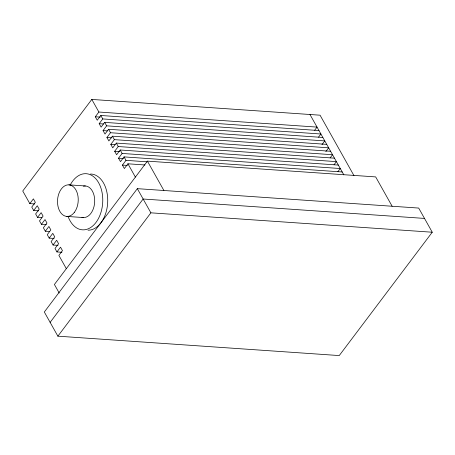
<?xml version="1.0" encoding="UTF-8"?>
<svg xmlns="http://www.w3.org/2000/svg" width="455" height="455" viewBox="0 0 455 455"><rect width="100%" height="100%" fill="white"/><g stroke="black" fill="none" stroke-linecap="round" stroke-linejoin="round"><path stroke-width="0.68" d="M353.956 175.602L320.058 115.195L91.808 99.429L22.75 191.009L29.82 203.607L34.779 203.948M318.978 130.557L100.817 115.479L97.239 120.222L95.3 116.77L98.877 112.027L317.038 127.104L314.65 130.266M322.851 137.461L104.69 122.384L101.112 127.127L99.179 123.675L102.756 118.931L320.911 134.009L318.523 137.171M29.82 203.607L33.403 198.863L35.336 202.316L31.759 207.059L33.693 210.511L37.276 205.768L39.215 209.22L35.632 213.964L37.566 217.416L41.149 212.661L43.089 216.114L39.505 220.868L41.445 224.315L46.399 224.662M326.724 144.366L108.563 129.283L104.986 134.026L103.052 130.579L106.629 125.83L324.785 140.913L322.003 144.605M330.597 151.27L112.436 136.187L108.859 140.931L106.925 137.478L110.502 132.735L328.664 147.818L325.877 151.504M41.445 224.315L45.028 219.566L46.967 223.018L43.379 227.767L45.318 231.22L48.901 226.471L50.835 229.923L47.252 234.672L49.191 238.124L54.151 238.465M334.471 158.169L116.315 143.092L112.738 147.835L110.798 144.383L114.376 139.639L332.537 154.717L330.148 157.885M49.191 238.124L52.774 233.369L54.714 236.822L51.125 241.577L53.064 245.029L58.024 245.37M338.344 165.074L120.188 149.996L116.611 154.74L114.671 151.287L118.249 146.544L336.41 161.622L334.021 164.784M53.064 245.029L56.653 240.268L58.587 243.721L55.004 248.481L56.938 251.933L61.897 252.275M342.223 171.979L124.061 156.895L120.484 161.644L118.545 158.192L122.122 153.449L340.283 168.526L337.894 171.689M56.938 251.933L60.526 247.173L62.466 250.625L58.877 255.38L66.333 268.672M144.935 164.977L127.935 163.8L124.357 168.543L122.418 165.097L125.995 160.348L147.249 161.821M392.136 206.246L137.33 188.66L44.317 312.011L57.876 336.171L339.237 355.571L432.25 232.226L418.691 208.066L392.136 206.246L375.671 176.91L147.42 161.138L54.407 284.483L59.213 293.043M50.13 322.367L143.143 199.017L424.504 218.417M57.876 336.171L150.889 212.826L432.25 232.226M68.944 184.849L85.403 185.976M66.805 216.421L83.265 217.547M95.3 116.77L100.259 117.111M99.179 123.675L103.427 123.965M103.052 130.579L107.3 130.869M106.925 137.478L111.884 137.825M110.798 144.383L115.047 144.679M114.671 151.287L119.631 151.629M118.545 158.192L123.504 158.533M122.418 165.097L127.377 165.438M33.693 210.511L38.652 210.853M37.566 217.416L41.82 217.706M45.318 231.22L49.567 231.515M309.969 114.506L343.832 174.856M147.42 161.138L163.885 190.48M91.808 99.429L98.877 112.027M100.817 115.479L102.756 118.931M104.69 122.384L106.629 125.83M108.563 129.283L110.502 132.735M112.436 136.187L114.376 139.639M116.315 143.092L118.249 146.544M120.188 149.996L122.122 153.449M124.061 156.895L125.995 160.348M127.935 163.8L135.391 177.092M137.33 188.66L150.889 212.826M90.551 174.015A28.125 18.376 -86.1 0 1 107.687 202.344A28.125 18.376 -86.1 0 1 88.037 230.19M70.195 185.06A28.125 18.376 -86.1 0 1 97.905 181.551A28.125 18.376 -86.1 0 1 94.936 223.746A28.125 18.376 -86.1 0 1 67.994 216.227M83.367 186.146A15.823 10.34 -86.1 0 1 94.68 201.935A15.823 10.34 -86.1 0 1 81.928 217.325M74.41 212.286A15.823 10.34 -86.1 0 0 71.572 185.566A15.823 10.34 -86.1 0 0 57.631 204.056A15.823 10.34 -86.1 0 0 74.41 212.286"/></g></svg>
